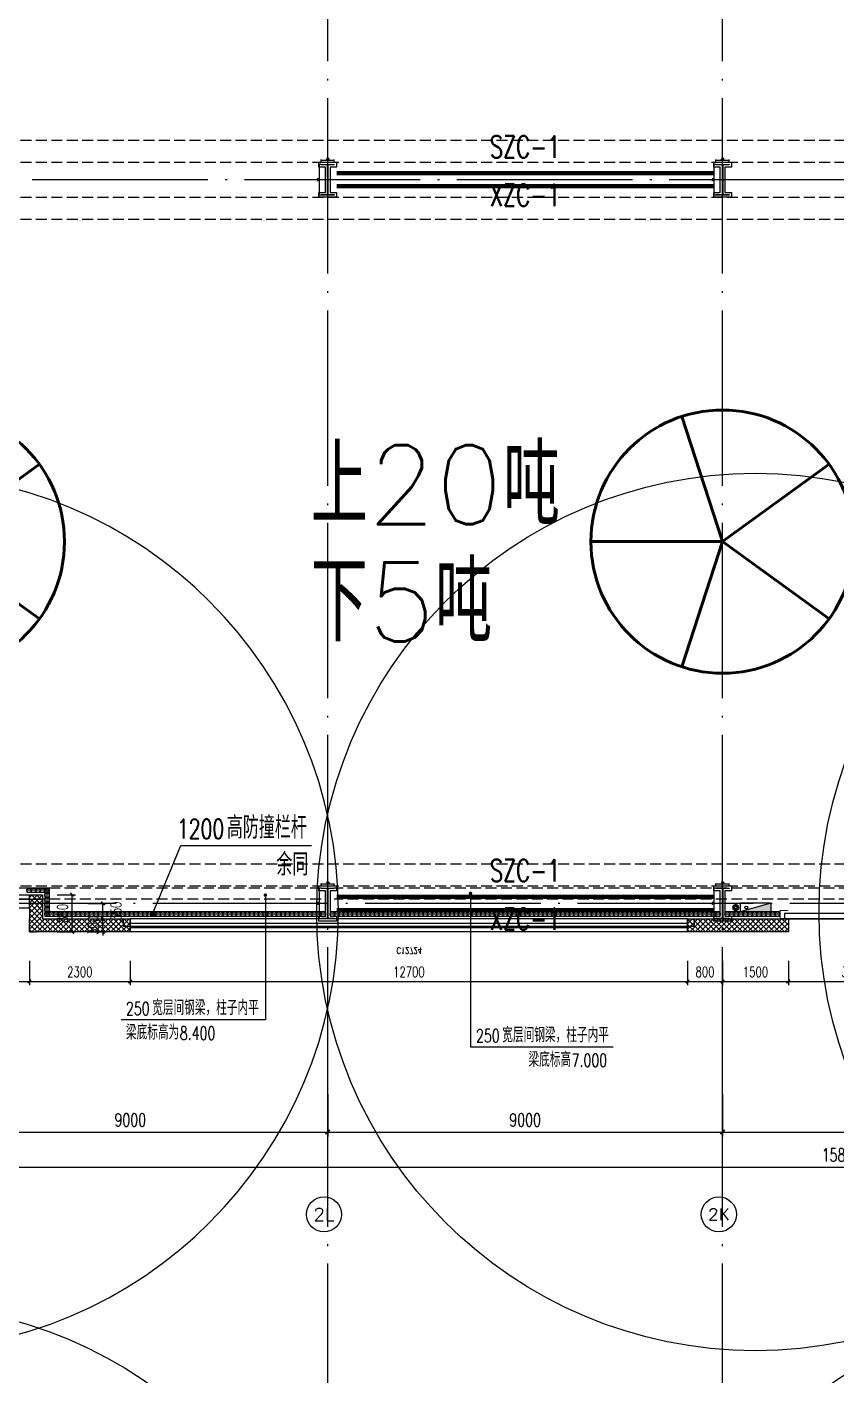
# Model space of a CAD drawing. Extents: x -1313754 to 847533, y 489853 to 941203.
# Drawn here: x -225710 to -207268, y 629320 to 660052 of the extents above; entities that cross this region are included whole.
import ezdxf
from ezdxf.enums import TextEntityAlignment as Align

# ---------------------------------------------------------------- set-up
doc = ezdxf.new("R2010")
doc.units = 0
doc.header["$LTSCALE"] = 1000
doc.header["$MEASUREMENT"] = 0
for name, pattern in [('10平面$0$DASH', [0.35, 0.25, -0.1]), ('CENTER', [2, 1.25, -0.25, 0.25, -0.25]), ('DASH', [0.35, 0.25, -0.1]), ('DOTE', [2.42, 2, -0.2, 0.02, -0.2])]:
    doc.linetypes.add(name, pattern=pattern)
doc.layers.get('Defpoints').update_dxf_attribs({"color": 210})
for name, color, linetype in [('10平面$0$WINDOW', 4, 'Continuous'), ('10平面$0$WINDOW_TEXT', 7, 'Continuous'), ('A-AXIS-D', 1, 'Continuous'), ('A-AXIS-DOTE', 14, 'DOTE'), ('A-AXIS-DP', 126, 'Continuous'), ('A-AXIS-SYMB', 3, 'Continuous'), ('A-HATCH-2', 251, 'Continuous'), ('A-HRAIL', 173, 'Continuous'), ('A-LIN-V', 9, 'Continuous'), ('A-SFCE', 30, 'Continuous'), ('A-WINDOW', 140, 'Continuous'), ('AS-COLN', 6, 'Continuous'), ('AS-WALL', 40, 'Continuous'), ('AS-结构边线层', 200, 'Continuous'), ('DIM_SYMB', 3, 'Continuous'), ('PUB_HATCH', 8, 'Continuous'), ('PUB_TEXT', 7, 'Continuous'), ('SB_ZF消火栓', 10, 'Continuous'), ('SB_ZF消火栓M', 10, 'Continuous'), ('建-窗', 4, 'Continuous'), ('建-门窗编号', 7, 'Continuous')]:
    doc.layers.add(name, color=color, linetype=linetype)
for name, color, linetype, lineweight in [('LG-ZF消防', 1, 'Continuous', 60), ('THIN', 7, 'Continuous', 0), ('柱间支撑', 6, 'CENTER', 0)]:
    doc.layers.add(name, color=color, linetype=linetype, lineweight=lineweight)
doc.styles.add('10平面$0$_TCH_WINDOW', font='SIMPLEX', dxfattribs={"height": 3.5, "bigfont": 'GBCBIG'})
doc.styles.add('_TCH_AXIS', font='COMPLEX', dxfattribs={"bigfont": 'GBCBIG'})
doc.styles.add('_TCH_DIM', font='SIMPLEX', dxfattribs={"bigfont": 'GBCBIG'})
doc.styles.add('_TCH_DIM_T3', font='SIMPLEX', dxfattribs={"width": 0.705882, "bigfont": 'GBCBIG'})
doc.styles.add('A-STANDARD', font='SIMPLEX', dxfattribs={"bigfont": 'GBCBIG'})
doc.styles.add('A-WIN-LABEL', font='SIMPLEX', dxfattribs={"bigfont": 'GBCBIG'})
doc.styles.add('TSSD_Rein', font='tj-romans1.shx', dxfattribs={"width": 0.7, "bigfont": 'tj-hztxt.shx'})
doc.dimstyles.new('_TCH_ARCH&&10', dxfattribs={"dimtxt": 29.75, "dimasz": 10, "dimexe": 10, "dimexo": 10, "dimgap": 12.625, "dimtad": 1, "dimdec": 0, "dimzin": 0, "dimdsep": 46, "dimtxsty": '_TCH_DIM_T3', "dimblk": 'ARCHTICK', "dimcen": 0.09, "dimclrt": 7, "dimazin": 2, "dimtfac": 1, "dimtdec": 0, "dimtix": 1, "dimtmove": 2, "dimatfit": 3, "dimfxl": 0, "dimtolj": 1, "dimtzin": 0, "dimarcsym": 0})
doc.dimstyles.new('_TCH_ARCH&&100', dxfattribs={"dimtxt": 297.5, "dimasz": 100, "dimexe": 100, "dimexo": 100, "dimgap": 126.25, "dimtad": 1, "dimdec": 0, "dimzin": 0, "dimdsep": 46, "dimtxsty": '_TCH_DIM_T3', "dimblk": 'ARCHTICK', "dimcen": 0.09, "dimclrt": 7, "dimazin": 2, "dimtfac": 1, "dimtdec": 0, "dimtix": 1, "dimtmove": 2, "dimatfit": 3, "dimfxl": 0, "dimtolj": 1, "dimtzin": 0, "dimarcsym": 0})
doc.dimstyles.new('_TCH_ARCH&&80', dxfattribs={"dimtxt": 238, "dimasz": 80, "dimexe": 80, "dimexo": 80, "dimgap": 101, "dimtad": 1, "dimdec": 0, "dimzin": 0, "dimdsep": 46, "dimtxsty": '_TCH_DIM_T3', "dimblk": 'ARCHTICK', "dimcen": 0.09, "dimclrt": 7, "dimazin": 2, "dimtfac": 1, "dimtdec": 0, "dimtix": 1, "dimtmove": 2, "dimatfit": 3, "dimfxl": 0, "dimtolj": 1, "dimtzin": 0, "dimarcsym": 0})
pattern_1 = [(45, (60, 0), (-60.000061, 60.000061), []), (135, (60, 0), (-60.000061, -60.000061), [])]

# ---------------------------------------------------------------- blocks, each defined once
blk = doc.blocks.new('_ArchTick')
at = {"color": 0, "linetype": 'ByBlock', "const_width": 0.4}
blk.add_lwpolyline([(-0.5, -0.5), (0.5, 0.5)], dxfattribs=at)
blk = doc.blocks.new('*D1291')
at = {"layer": 'A-AXIS-D', "color": 0, "lineweight": -2}
for p, q in [((-7118, -169100), (-7118, -170060)), ((1882, -169100), (1882, -170060)), ((-7118, -169960), (1882, -169960))]:
    blk.add_line(p, q, dxfattribs=at)
at = {"layer": 'Defpoints', "color": 0}
for p in [(-7118, -169000), (1882, -169000), (1882, -169960)]:
    blk.add_point(p, dxfattribs=at)
at = {"layer": 'A-AXIS-D', "color": 0, "lineweight": -2, "xscale": 100, "yscale": 100, "zscale": 100, "rotation": 180}
blk.add_blockref('_ArchTick', (-7118, -169960), dxfattribs=at)
at = {"layer": 'A-AXIS-D', "color": 0, "lineweight": -2, "xscale": 100, "yscale": 100, "zscale": 100}
blk.add_blockref('_ArchTick', (1882, -169960), dxfattribs=at)
at = {"layer": 'A-AXIS-D', "color": 7, "insert": (-2618, -169685), "char_height": 297.5, "attachment_point": 5, "style": '_TCH_DIM_T3'}
blk.add_mtext('\\A1;9000', dxfattribs=at)
blk = doc.blocks.new('*D1292')
at = {"layer": 'A-AXIS-D', "color": 0, "lineweight": -2}
for p, q in [((1882, -169100), (1882, -170060)), ((10882, -169100), (10882, -170060)), ((1882, -169960), (10882, -169960))]:
    blk.add_line(p, q, dxfattribs=at)
at = {"layer": 'Defpoints', "color": 0}
for p in [(1882, -169000), (10882, -169000), (10882, -169960)]:
    blk.add_point(p, dxfattribs=at)
at = {"layer": 'A-AXIS-D', "color": 0, "lineweight": -2, "xscale": 100, "yscale": 100, "zscale": 100, "rotation": 180}
blk.add_blockref('_ArchTick', (1882, -169960), dxfattribs=at)
at = {"layer": 'A-AXIS-D', "color": 0, "lineweight": -2, "xscale": 100, "yscale": 100, "zscale": 100}
blk.add_blockref('_ArchTick', (10882, -169960), dxfattribs=at)
at = {"layer": 'A-AXIS-D', "color": 7, "insert": (6382, -169685), "char_height": 297.5, "attachment_point": 5, "style": '_TCH_DIM_T3'}
blk.add_mtext('\\A1;9000', dxfattribs=at)
blk = doc.blocks.new('*D1293')
at = {"layer": 'A-AXIS-D', "color": 0, "lineweight": -2}
for p, q in [((10882, -169100), (10882, -170060)), ((19882, -169100), (19882, -170060)), ((10882, -169960), (19882, -169960))]:
    blk.add_line(p, q, dxfattribs=at)
at = {"layer": 'Defpoints', "color": 0}
for p in [(10882, -169000), (19882, -169000), (19882, -169960)]:
    blk.add_point(p, dxfattribs=at)
at = {"layer": 'A-AXIS-D', "color": 0, "lineweight": -2, "xscale": 100, "yscale": 100, "zscale": 100, "rotation": 180}
blk.add_blockref('_ArchTick', (10882, -169960), dxfattribs=at)
at = {"layer": 'A-AXIS-D', "color": 0, "lineweight": -2, "xscale": 100, "yscale": 100, "zscale": 100}
blk.add_blockref('_ArchTick', (19882, -169960), dxfattribs=at)
at = {"layer": 'A-AXIS-D', "color": 7, "insert": (15382, -169685), "char_height": 297.5, "attachment_point": 5, "style": '_TCH_DIM_T3'}
blk.add_mtext('\\A1;9000', dxfattribs=at)
blk = doc.blocks.new('*D1384')
at = {"layer": 'A-AXIS-D', "color": 0, "lineweight": -2}
for p, q in [((-65318, -169200), (-65318, -170860)), ((92682, -169200), (92682, -170860)), ((-65318, -170760), (92682, -170760))]:
    blk.add_line(p, q, dxfattribs=at)
at = {"layer": 'Defpoints', "color": 0}
for p in [(-65318, -169100), (92682, -169100), (92682, -170760)]:
    blk.add_point(p, dxfattribs=at)
at = {"layer": 'A-AXIS-D', "color": 0, "lineweight": -2, "xscale": 100, "yscale": 100, "zscale": 100, "rotation": 180}
blk.add_blockref('_ArchTick', (-65318, -170760), dxfattribs=at)
at = {"layer": 'A-AXIS-D', "color": 0, "lineweight": -2, "xscale": 100, "yscale": 100, "zscale": 100}
blk.add_blockref('_ArchTick', (92682, -170760), dxfattribs=at)
at = {"layer": 'A-AXIS-D', "color": 7, "insert": (13682, -170485), "char_height": 297.5, "attachment_point": 5, "style": '_TCH_DIM_T3'}
blk.add_mtext('\\A1;158000', dxfattribs=at)
blk = doc.blocks.new('G$C2F382D44')
at = {"color": 2, "style": 'A-STANDARD'}
for s, p in [('上20吨', (-2949, 425)), ('下5吨', (-2952, -2245))]:
    blk.add_text(s, height=1800, dxfattribs=at).set_placement(p)
blk = doc.blocks.new('10平面$0$$DorLib2D$00000126')
at = {"color": 0, "linetype": 'Continuous'}
for p, q in [((-0.532, 0.5), (-0.532, 0.9)), ((0.532, 0.9), (0.532, 0.5))]:
    blk.add_line(p, q, dxfattribs=at)
at = {"color": 0, "linetype": '10平面$0$DASH'}
for p, q in [((-0.532, 0.9), (0.532, 0.9)), ((-0.532, 0.5), (0.532, 0.5))]:
    blk.add_line(p, q, dxfattribs=at)
blk = doc.blocks.new('WINDOW2DLIB$DYNSTYLE$00000005')
at = {"color": 0}
for points in [[(-0.5, 0.5), (-0.5, -0.5)], [(-0.5, 0.5), (0.5, 0.5)], [(0.5, -0.5), (0.5, 0.5)], [(0.5, 0.1667), (-0.5, 0.1667)], [(0.5, -0.1667), (-0.5, -0.1667)], [(-0.5, -0.5), (0.5, -0.5)]]:
    blk.add_lwpolyline(points, dxfattribs=at)
blk = doc.blocks.new('42343243')
at = {"layer": 'PUB_HATCH'}
h = blk.add_hatch(dxfattribs=at)
h.set_pattern_fill('多孔材料', color=256, scale=30, style=0)
h.set_pattern_definition(pattern_1)
h.paths.add_polyline_path([(-225654, 1222870), (-225504, 1222970), (-225504, 1223170), (-225654, 1223170)])
h = blk.add_hatch(dxfattribs=at)
h.set_pattern_fill('多孔材料', color=256, scale=30, style=0)
h.set_pattern_definition(pattern_1)
h.paths.add_polyline_path([(-225354, 1222870), (-223354, 1222870), (-223354, 1223170), (-225504, 1223170), (-225504, 1222970)])
h = blk.add_hatch(dxfattribs=at)
h.set_pattern_fill('多孔材料', color=256, scale=30, style=0)
h.set_pattern_definition(pattern_1)
h.paths.add_polyline_path([(-208354, 1223170), (-210654, 1223170), (-210654, 1222870), (-208354, 1222870)])
h = blk.add_hatch(dxfattribs=at)
h.set_pattern_fill('多孔材料', color=256, scale=30, style=0)
h.set_pattern_definition(pattern_1)
h.paths.add_polyline_path([(-225654, 1222620), (-225354, 1222320), (-225354, 1222870), (-225504, 1222970), (-225654, 1222870)])
h = blk.add_hatch(dxfattribs=at)
h.set_pattern_fill('多孔材料', color=256, scale=30, style=0)
h.set_pattern_definition(pattern_1)
h.paths.add_polyline_path([(-225654, 1222620), (-225654, 1222320), (-225354, 1222320)])
at = {"layer": 'AS-WALL'}
for p, q in [((-225654, 1223170), (-225504, 1223170)), ((-225654, 1223170), (-225654, 1222870)), ((-223354, 1223170), (-225504, 1223170)), ((-223354, 1222870), (-223354, 1223170)), ((-208354, 1223170), (-210654, 1223170)), ((-210654, 1223170), (-210654, 1222870)), ((-208354, 1222870), (-208354, 1223170)), ((-225654, 1222870), (-225654, 1222870)), ((-225654, 1222620), (-225654, 1222870)), ((-225354, 1222320), (-225354, 1222870)), ((-225354, 1222870), (-223354, 1222870)), ((-210654, 1222870), (-208354, 1222870)), ((-225654, 1222620), (-225654, 1222320)), ((-225654, 1222320), (-225354, 1222320))]:
    blk.add_line(p, q, dxfattribs=at)
at = {"layer": '10平面$0$WINDOW'}
ref = blk.add_blockref('10平面$0$$DorLib2D$00000126', (-205254, 1223020), dxfattribs=dict(at, xscale=6000, yscale=300, zscale=300, rotation=180))
ref.add_attrib('A', 'JLM6050', (-205555, 1223016), dxfattribs={"layer": '10平面$0$WINDOW_TEXT', "ltscale": 500, "height": 148.8, "style": '10平面$0$_TCH_WINDOW', "width": 0.705882})
at = {"layer": '建-窗'}
ref = blk.add_blockref('WINDOW2DLIB$DYNSTYLE$00000005', (-217004, 1223020), dxfattribs=dict(at, xscale=-12700, yscale=-300, zscale=300, rotation=359.999999999664))
ref.add_attrib('A', 'C12724', (-217284, 1223521), dxfattribs={"layer": '建-门窗编号', "ltscale": 500, "height": 148.8, "style": 'A-WIN-LABEL', "width": 0.705882})
ref = blk.add_blockref('WINDOW2DLIB$DYNSTYLE$00000005', (-226404, 1222470), dxfattribs=dict(at, xscale=-1500, yscale=300, zscale=300, rotation=179.9999999999555))
ref.add_attrib('A', 'C1584', (-226634, 1222733), dxfattribs={"layer": '建-门窗编号', "ltscale": 500, "height": 148.8, "rotation": 360, "style": 'A-WIN-LABEL', "width": 0.705882})
blk = doc.blocks.new('43243')
at = {"layer": 'AS-结构边线层'}
blk.add_lwpolyline([(-264361, 722920), (-285754, 656986), (-285754, 639720), (-254454, 639720), (-254454, 640170), (-252354, 640170), (-252354, 639720), (-250514, 639720), (-250514, 639550), (-229294, 639550), (-229294, 639720), (-227454, 639720), (-227454, 640170), (-225354, 640170), (-225354, 639720), (-223514, 639720), (-223514, 639550), (-210494, 639550), (-210494, 639720), (-200454, 639720)], dxfattribs=at)
blk = doc.blocks.new('3243243')
at = {"layer": 'A-AXIS-SYMB'}
for p, q in [((-220275.8, 640260), (-220275.8, 637420)), ((-215600, 640300), (-215600, 636800)), ((-220275.8, 637420), (-223560, 637420)), ((-215600, 636800), (-212350, 636800))]:
    blk.add_line(p, q, dxfattribs=at)
at = {"layer": 'A-AXIS-SYMB', "const_width": 40}
for points in [[(-220275.8, 640280, 1), (-220275.8, 640240, 1)], [(-215600, 640320, 1), (-215600, 640280, 1)]]:
    blk.add_lwpolyline(points, format="xyb", close=True, dxfattribs=at)
at = {"layer": 'A-SFCE', "color": 2, "linetype": 'DASH'}
for p, q in [((-219004.2, 640420), (-227704.2, 640420)), ((-219004.2, 640170), (-227704.2, 640170))]:
    blk.add_line(p, q, dxfattribs=at)
at = {"layer": 'A-SFCE', "linetype": 'DASH'}
for p, q in [((-201004.2, 640420), (-218704.2, 640420)), ((-201004.2, 640170), (-218704.2, 640170))]:
    blk.add_line(p, q, dxfattribs=at)
at = {"layer": 'PUB_TEXT', "style": '_TCH_DIM', "width": 0.705882}
for s, p in [('250', (-223455, 637525)), ('8.400', (-222226.3, 636965)), ('250', (-215475.2, 636905)), ('7.000', (-213295, 636345))]:
    blk.add_text(s, height=297.5, dxfattribs=at).set_placement(p)
at = {"layer": 'PUB_TEXT', "style": '_TCH_DIM'}
for s, p in [('宽层间钢梁，柱子内平', (-222855, 637525)), ('梁底标高为', (-223455, 636965)), ('宽层间钢梁，柱子内平', (-214875.2, 636905)), ('梁底标高', (-214278, 636345))]:
    blk.add_text(s, height=337.59, dxfattribs=at).set_placement(p)
blk = doc.blocks.new('*D1765')
at = {"layer": 'A-AXIS-DP', "color": 0, "lineweight": -2}
for p, q in [((-195790, 766880), (-195790, 766929)), ((-195790, 766919), (-195490, 766919)), ((-195490, 766880), (-195490, 766929))]:
    blk.add_line(p, q, dxfattribs=at)
at = {"layer": 'Defpoints', "color": 0}
for p in [(-195790, 766870), (-195490, 766919), (-195490, 766870)]:
    blk.add_point(p, dxfattribs=at)
at = {"layer": 'A-AXIS-DP', "color": 0, "lineweight": -2, "xscale": 10, "yscale": 10, "zscale": 10, "rotation": 180}
blk.add_blockref('_ArchTick', (-195790, 766919), dxfattribs=at)
at = {"layer": 'A-AXIS-DP', "color": 0, "lineweight": -2, "xscale": 10, "yscale": 10, "zscale": 10}
blk.add_blockref('_ArchTick', (-195490, 766919), dxfattribs=at)
at = {"layer": 'A-AXIS-DP', "color": 7, "insert": (-195640, 766946), "char_height": 29.8, "attachment_point": 5, "style": '_TCH_DIM_T3'}
blk.add_mtext('\\A1;300', dxfattribs=at)
blk = doc.blocks.new('*D1766')
at = {"layer": 'A-AXIS-DP', "color": 0, "lineweight": -2}
for p, q in [((-195800, 766820), (-195841, 766820)), ((-195831, 766120), (-195831, 766820)), ((-195800, 766120), (-195841, 766120))]:
    blk.add_line(p, q, dxfattribs=at)
at = {"layer": 'Defpoints', "color": 0}
for p in [(-195831, 766820), (-195790, 766820), (-195790, 766120)]:
    blk.add_point(p, dxfattribs=at)
at = {"layer": 'A-AXIS-DP', "color": 0, "lineweight": -2, "xscale": 10, "yscale": 10, "zscale": 10}
for p, rotation in [((-195831, 766820), 90), ((-195831, 766120), 270)]:
    blk.add_blockref('_ArchTick', p, dxfattribs=dict(at, rotation=rotation))
at = {"layer": 'A-AXIS-DP', "color": 7, "insert": (-195859, 766470), "char_height": 29.8, "attachment_point": 5, "rotation": 90, "style": '_TCH_DIM_T3'}
blk.add_mtext('\\A1;700', dxfattribs=at)
blk = doc.blocks.new('w42343')
at = {"layer": 'A-HATCH-2', "linetype": 'DASH'}
for p, q in [((-263654.2, 657470), (-128354.2, 657470)), ((-263654.2, 656970), (-128354.2, 656970)), ((-263654.2, 656170), (-128354.2, 656170)), ((-263654.2, 655670), (-128354.2, 655670)), ((-263654.2, 640970), (-128354.2, 640970)), ((-263654.2, 640470), (-128354.2, 640470))]:
    blk.add_line(p, q, dxfattribs=at)
blk = doc.blocks.new('w4324324')
at = {"layer": 'A-HATCH-2', "lineweight": 60}
for q in [(-1694760, 686605), (-1697614, 684532), (-1691907, 684532), (-1696524, 681178), (-1692997, 681178)]:
    blk.add_line((-1694760, 683605), q, dxfattribs=at)
blk.add_circle((-1694760, 683605), 3000, dxfattribs=at)
blk = doc.blocks.new('ner546')
at = {"layer": 'A-LIN-V'}
for p in [(565280, 25256), (565280, 7256)]:
    blk.add_blockref('w4324324', p, dxfattribs=at)
blk = doc.blocks.new('23124232432')
at = {"layer": '柱间支撑', "const_width": 100}
for points in [[(-210054, 656720), (-218654, 656720)], [(-210054, 656420), (-218654, 656420)], [(-210054, 640220), (-218654, 640220)], [(-210054, 639920), (-218654, 639920)]]:
    blk.add_lwpolyline(points, dxfattribs=at)
at = {"layer": 'THIN', "style": 'TSSD_Rein', "width": 0.7}
for s, p in [('SZC-1', (-214354, 656920)), ('XZC-1', (-214354, 655816)), ('SZC-1', (-214354, 640420)), ('XZC-1', (-214354, 639316))]:
    blk.add_text(s, height=500, dxfattribs=at).set_placement(p, align=Align.BOTTOM_CENTER)
blk = doc.blocks.new('3333')
at = {"layer": 'A-SFCE', "const_width": 20}
blk.add_lwpolyline([(-227064, 766320), (-227064, 766510), (-227244, 766510), (-227244, 766320)], dxfattribs=at)
blk = doc.blocks.new('99平面图例外参$0$$LinePat$圆环')
for points in [[(0, 150), (300, 150)], [(0, 0), (300, 0)], [(0, -150), (300, -150)]]:
    blk.add_lwpolyline(points)
at = {"color": 0}
blk.add_circle((150, 0), 150, dxfattribs=at)
blk = doc.blocks.new('34242343243')
at = {"layer": 'A-HRAIL', "yscale": 0.3333333333333333, "zscale": 0.3333333333333333}
for p, xscale, rotation in [((-225613, 640370), 0.3402776645623614, 180), ((-225510, 640370), 0.3402776645623614, 180), ((-225408, 640370), 0.3402776645623614, 180), ((-225306, 640370), 0.3402776645623614, 180), ((-225204, 640370), 0.3402776645623614, 180), ((-225254, 640420), 0.3611111227129974, 270), ((-225254, 640312), 0.3611111227129974, 270), ((-225254, 640203), 0.3611111227129974, 270), ((-225254, 640095), 0.3611111227129974, 270), ((-225254, 639987), 0.3611111227129974, 270), ((-225254, 639878), 0.3611111227129974, 270), ((-225203, 639826), 0.3384127415468572, 180.0000000002033), ((-225101, 639826), 0.3384127415468572, 180.0000000002033), ((-225000, 639826), 0.3384127415468572, 180.0000000002033), ((-224898, 639826), 0.3384127415468572, 180.0000000002033), ((-224797, 639826), 0.3384127415468572, 180.0000000002033), ((-224695, 639826), 0.3384127415468572, 180.0000000002033), ((-224594, 639826), 0.3384127415468572, 180.0000000002033), ((-224492, 639826), 0.3384127415468572, 180.0000000002033), ((-224390, 639826), 0.3384127415468572, 180.0000000002033), ((-224289, 639826), 0.3384127415468572, 180.0000000002033), ((-224187, 639826), 0.3384127415468572, 180.0000000002033), ((-224086, 639826), 0.3384127415468572, 180.0000000002033), ((-223984, 639826), 0.3384127415468572, 180.0000000002033), ((-223883, 639826), 0.3384127415468572, 180.0000000002033), ((-223781, 639826), 0.3384127415468572, 180.0000000002033), ((-223680, 639826), 0.3384127415468572, 180.0000000002033), ((-223578, 639826), 0.3384127415468572, 180.0000000002033), ((-223477, 639826), 0.3384127415468572, 180.0000000002033), ((-223375, 639826), 0.3384127415468572, 180.0000000002033), ((-223274, 639826), 0.3384127415468572, 180.0000000002033), ((-223172, 639826), 0.3384127415468572, 180.0000000002033), ((-223071, 639826), 0.3384127415468572, 180.0000000002033), ((-222969, 639826), 0.3384127415468572, 180.0000000002033), ((-222868, 639826), 0.3384127415468572, 180.0000000002033), ((-222766, 639826), 0.3384127415468572, 180.0000000002033), ((-222665, 639826), 0.3384127415468572, 180.0000000002033), ((-222563, 639826), 0.3384127415468572, 180.0000000002033), ((-222462, 639826), 0.3384127415468572, 180.0000000002033), ((-222360, 639826), 0.3384127415468572, 180.0000000002033), ((-222258, 639826), 0.3384127415468572, 180.0000000002033), ((-222157, 639826), 0.3384127415468572, 180.0000000002033), ((-222055, 639826), 0.3384127415468572, 180.0000000002033), ((-221954, 639826), 0.3384127415468572, 180.0000000002033), ((-221852, 639826), 0.3384127415468572, 180.0000000002033), ((-221751, 639826), 0.3384127415468572, 180.0000000002033), ((-221649, 639826), 0.3384127415468572, 180.0000000002033), ((-221548, 639826), 0.3384127415468572, 180.0000000002033), ((-221446, 639826), 0.3384127415468572, 180.0000000002033), ((-221345, 639826), 0.3384127415468572, 180.0000000002033), ((-221243, 639826), 0.3384127415468572, 180.0000000002033), ((-221142, 639826), 0.3384127415468572, 180.0000000002033), ((-221040, 639826), 0.3384127415468572, 180.0000000002033), ((-220939, 639826), 0.3384127415468572, 180.0000000002033), ((-220837, 639826), 0.3384127415468572, 180.0000000002033), ((-220736, 639826), 0.3384127415468572, 180.0000000002033), ((-220634, 639826), 0.3384127415468572, 180.0000000002033), ((-220533, 639826), 0.3384127415468572, 180.0000000002033), ((-220431, 639826), 0.3384127415468572, 180.0000000002033), ((-220330, 639826), 0.3384127415468572, 180.0000000002033), ((-220228, 639826), 0.3384127415468572, 180.0000000002033), ((-220126, 639826), 0.3384127415468572, 180.0000000002033), ((-220025, 639826), 0.3384127415468572, 180.0000000002033), ((-219923, 639826), 0.3384127415468572, 180.0000000002033), ((-219822, 639826), 0.3384127415468572, 180.0000000002033), ((-219720, 639826), 0.3384127415468572, 180.0000000002033), ((-219619, 639826), 0.3384127415468572, 180.0000000002033), ((-219517, 639826), 0.3384127415468572, 180.0000000002033), ((-219416, 639826), 0.3384127415468572, 180.0000000002033), ((-219314, 639826), 0.3384127415468572, 180.0000000002033), ((-219213, 639826), 0.3384127415468572, 180.0000000002033), ((-219111, 639826), 0.3384127415468572, 180.0000000002033), ((-219010, 639826), 0.3384127415468572, 180.0000000002033), ((-218908, 639826), 0.3384127415468572, 180.0000000002033), ((-218699, 639826), 0.3368181818181818, 180.0000000002033), ((-218598, 639826), 0.3368181818181818, 180.0000000002033), ((-218497, 639826), 0.3368181818181818, 180.0000000002033), ((-218396, 639826), 0.3368181818181818, 180.0000000002033), ((-218295, 639826), 0.3368181818181818, 180.0000000002033), ((-218194, 639826), 0.3368181818181818, 180.0000000002033), ((-218093, 639826), 0.3368181818181818, 180.0000000002033), ((-217992, 639826), 0.3368181818181818, 180.0000000002033), ((-217891, 639826), 0.3368181818181818, 180.0000000002033), ((-217790, 639826), 0.3368181818181818, 180.0000000002033), ((-217689, 639826), 0.3368181818181818, 180.0000000002033), ((-217588, 639826), 0.3368181818181818, 180.0000000002033), ((-217487, 639826), 0.3368181818181818, 180.0000000002033), ((-217386, 639826), 0.3368181818181818, 180.0000000002033), ((-217285, 639826), 0.3368181818181818, 180.0000000002033), ((-217183, 639826), 0.3368181818181818, 180.0000000002033), ((-217082, 639826), 0.3368181818181818, 180.0000000002033), ((-216981, 639826), 0.3368181818181818, 180.0000000002033), ((-216880, 639826), 0.3368181818181818, 180.0000000002033), ((-216779, 639826), 0.3368181818181818, 180.0000000002033), ((-216678, 639826), 0.3368181818181818, 180.0000000002033), ((-216577, 639826), 0.3368181818181818, 180.0000000002033), ((-216476, 639826), 0.3368181818181818, 180.0000000002033), ((-216375, 639826), 0.3368181818181818, 180.0000000002033), ((-216274, 639826), 0.3368181818181818, 180.0000000002033), ((-216173, 639826), 0.3368181818181818, 180.0000000002033), ((-216072, 639826), 0.3368181818181818, 180.0000000002033), ((-215971, 639826), 0.3368181818181818, 180.0000000002033), ((-215870, 639826), 0.3368181818181818, 180.0000000002033), ((-215769, 639826), 0.3368181818181818, 180.0000000002033), ((-215668, 639826), 0.3368181818181818, 180.0000000002033), ((-215567, 639826), 0.3368181818181818, 180.0000000002033), ((-215466, 639826), 0.3368181818181818, 180.0000000002033), ((-215365, 639826), 0.3368181818181818, 180.0000000002033), ((-215264, 639826), 0.3368181818181818, 180.0000000002033), ((-215163, 639826), 0.3368181818181818, 180.0000000002033), ((-215062, 639826), 0.3368181818181818, 180.0000000002033), ((-214960, 639826), 0.3368181818181818, 180.0000000002033), ((-214859, 639826), 0.3368181818181818, 180.0000000002033), ((-214758, 639826), 0.3368181818181818, 180.0000000002033), ((-214657, 639826), 0.3368181818181818, 180.0000000002033), ((-214556, 639826), 0.3368181818181818, 180.0000000002033), ((-214455, 639826), 0.3368181818181818, 180.0000000002033), ((-214354, 639826), 0.3368181818181818, 180.0000000002033), ((-214253, 639826), 0.3368181818181818, 180.0000000002033), ((-214152, 639826), 0.3368181818181818, 180.0000000002033), ((-214051, 639826), 0.3368181818181818, 180.0000000002033), ((-213950, 639826), 0.3368181818181818, 180.0000000002033), ((-213849, 639826), 0.3368181818181818, 180.0000000002033), ((-213748, 639826), 0.3368181818181818, 180.0000000002033), ((-213647, 639826), 0.3368181818181818, 180.0000000002033), ((-213546, 639826), 0.3368181818181818, 180.0000000002033), ((-213445, 639826), 0.3368181818181818, 180.0000000002033), ((-213344, 639826), 0.3368181818181818, 180.0000000002033), ((-213243, 639826), 0.3368181818181818, 180.0000000002033), ((-213142, 639826), 0.3368181818181818, 180.0000000002033), ((-213041, 639826), 0.3368181818181818, 180.0000000002033), ((-212940, 639826), 0.3368181818181818, 180.0000000002033), ((-212839, 639826), 0.3368181818181818, 180.0000000002033), ((-212737, 639826), 0.3368181818181818, 180.0000000002033), ((-212636, 639826), 0.3368181818181818, 180.0000000002033), ((-212535, 639826), 0.3368181818181818, 180.0000000002033), ((-212434, 639826), 0.3368181818181818, 180.0000000002033), ((-212333, 639826), 0.3368181818181818, 180.0000000002033), ((-212232, 639826), 0.3368181818181818, 180.0000000002033), ((-212131, 639826), 0.3368181818181818, 180.0000000002033), ((-212030, 639826), 0.3368181818181818, 180.0000000002033), ((-211929, 639826), 0.3368181818181818, 180.0000000002033), ((-211828, 639826), 0.3368181818181818, 180.0000000002033), ((-211727, 639826), 0.3368181818181818, 180.0000000002033), ((-211626, 639826), 0.3368181818181818, 180.0000000002033), ((-211525, 639826), 0.3368181818181818, 180.0000000002033), ((-211424, 639826), 0.3368181818181818, 180.0000000002033), ((-211323, 639826), 0.3368181818181818, 180.0000000002033), ((-211222, 639826), 0.3368181818181818, 180.0000000002033), ((-211121, 639826), 0.3368181818181818, 180.0000000002033), ((-211020, 639826), 0.3368181818181818, 180.0000000002033), ((-210919, 639826), 0.3368181818181818, 180.0000000002033), ((-210818, 639826), 0.3368181818181818, 180.0000000002033), ((-210717, 639826), 0.3368181818181818, 180.0000000002033), ((-210616, 639826), 0.3368181818181818, 180.0000000002033), ((-210514, 639826), 0.3368181818181818, 180.0000000002033), ((-210413, 639826), 0.3368181818181818, 180.0000000002033), ((-210312, 639826), 0.3368181818181818, 180.0000000002033), ((-210211, 639826), 0.3368181818181818, 180.0000000002033), ((-210110, 639826), 0.3368181818181818, 180.0000000002033), ((-210009, 639826), 0.3368181818181818, 180.0000000002033), ((-209908, 639826), 0.3368181818181818, 180.0000000002033), ((-209696, 639826), 0.3461108940497231, 180.0000000002034), ((-209593, 639826), 0.3461108940497231, 180.0000000002034), ((-209489, 639826), 0.3461108940497231, 180.0000000002034), ((-209385, 639826), 0.3461108940497231, 180.0000000002034), ((-209281, 639826), 0.3461108940497231, 180.0000000002034), ((-209177, 639826), 0.3461108940497231, 180.0000000002034), ((-209073, 639826), 0.3461108940497231, 180.0000000002034), ((-208970, 639826), 0.3461108940497231, 180.0000000002034), ((-208866, 639826), 0.3461108940497231, 180.0000000002034), ((-208762, 639826), 0.3461108940497231, 180.0000000002034), ((-208658, 639826), 0.3461108940497231, 180.0000000002034), ((-208554, 639826), 0.3461108940497231, 180.0000000002034)]:
    blk.add_blockref('99平面图例外参$0$$LinePat$圆环', p, dxfattribs=dict(at, xscale=xscale, rotation=rotation))
at = {"layer": 'A-SFCE', "xscale": -1.00000000000002, "rotation": 90}
blk.add_blockref('3333', (557967, 412666), dxfattribs=at)
blk = doc.blocks.new('A$C5D961328')
at = {"layer": 'SB_ZF消火栓'}
blk.add_hatch(color=256, dxfattribs=at).paths.add_polyline_path([(0, 40), (700, 40), (700, 240)])
at = {"layer": 'A-LIN-V', "ltscale": 500}
blk.add_circle((350, 40), 10001, dxfattribs=at)
at = {"layer": 'SB_ZF消火栓'}
for p, q in [((700, 240), (0, 240)), ((0, 240), (0, 40)), ((700, 240), (0, 40)), ((0, 40), (700, 40)), ((700, 240), (700, 40))]:
    blk.add_line(p, q, dxfattribs=at)
at = {"layer": 'SB_ZF消火栓', "color": 1}
blk.add_circle((140, 140), 32.5, dxfattribs=at)
blk = doc.blocks.new('we42342343234')
at = {"layer": 'SB_ZF消火栓M', "rotation": 180}
for p in [(-228304, 620960), (-201304, 620960)]:
    blk.add_blockref('A$C5D961328', p, dxfattribs=at)
blk = doc.blocks.new('43242343')
at = {"layer": 'LG-ZF消防', "linetype": 'Continuous'}
blk.add_circle((-209554, 639976), 50, dxfattribs=at)
blk = doc.blocks.new('234243242332')
at = {"layer": 'LG-ZF消防', "linetype": 'Continuous'}
blk.add_blockref('43242343', (0, 0), dxfattribs=at)
at = {"layer": 'SB_ZF消火栓', "xscale": -1}
blk.add_blockref('A$C5D961328', (-228261, 639836), dxfattribs=at)
at = {"layer": 'SB_ZF消火栓'}
for name, p in [('A$C5D961328', (-209454, 639836)), ('A$C5D961328', (-198004, 639836)), ('we42342343234', (0, 0))]:
    blk.add_blockref(name, p, dxfattribs=at)
blk = doc.blocks.new('*D681')
at = {"layer": 'A-AXIS-DP', "color": 0, "lineweight": -2}
for p, q in [((-224320, 639720), (-223901, 639720)), ((-223981, 639720), (-223981, 639800)), ((-223981, 639420), (-223981, 639720)), ((-224320, 639420), (-223901, 639420)), ((-223981, 639420), (-223981, 639340))]:
    blk.add_line(p, q, dxfattribs=at)
at = {"layer": 'Defpoints', "color": 0}
for p in [(-224400, 639720), (-223981, 639720), (-224400, 639420)]:
    blk.add_point(p, dxfattribs=at)
at = {"layer": 'A-AXIS-DP', "color": 0, "lineweight": -2, "xscale": 80, "yscale": 80, "zscale": 80}
for p, rotation in [((-223981, 639720), 270), ((-223981, 639420), 90)]:
    blk.add_blockref('_ArchTick', p, dxfattribs=dict(at, rotation=rotation))
at = {"layer": 'A-AXIS-DP', "color": 7, "insert": (-224201, 639570), "char_height": 238, "attachment_point": 5, "rotation": 90, "style": '_TCH_DIM_T3'}
blk.add_mtext('\\A1;300', dxfattribs=at)
blk = doc.blocks.new('*D682')
at = {"layer": 'A-AXIS-DP', "color": 0, "lineweight": -2}
for p, q in [((-224320, 640070), (-223901, 640070)), ((-223981, 639720), (-223981, 640070)), ((-224320, 639720), (-223901, 639720))]:
    blk.add_line(p, q, dxfattribs=at)
at = {"layer": 'Defpoints', "color": 0}
for p in [(-224400, 640070), (-223981, 640070), (-224400, 639720)]:
    blk.add_point(p, dxfattribs=at)
at = {"layer": 'A-AXIS-DP', "color": 0, "lineweight": -2, "xscale": 80, "yscale": 80, "zscale": 80}
for p, rotation in [((-223981, 640070), 90), ((-223981, 639720), 270)]:
    blk.add_blockref('_ArchTick', p, dxfattribs=dict(at, rotation=rotation))
at = {"layer": 'A-AXIS-DP', "color": 7, "insert": (-223680, 639895), "char_height": 238, "attachment_point": 5, "rotation": 90, "style": '_TCH_DIM_T3'}
blk.add_mtext('\\A1;350', dxfattribs=at)
blk = doc.blocks.new('*D706')
at = {"layer": 'A-AXIS-DP', "color": 0, "lineweight": -2}
for p, q in [((-225020, 640270), (-224601, 640270)), ((-224681, 639420), (-224681, 640270)), ((-225020, 639420), (-224601, 639420))]:
    blk.add_line(p, q, dxfattribs=at)
at = {"layer": 'Defpoints', "color": 0}
for p in [(-225100, 640270), (-224681, 640270), (-225100, 639420)]:
    blk.add_point(p, dxfattribs=at)
at = {"layer": 'A-AXIS-DP', "color": 0, "lineweight": -2, "xscale": 80, "yscale": 80, "zscale": 80}
for p, rotation in [((-224681, 640270), 90), ((-224681, 639420), 270)]:
    blk.add_blockref('_ArchTick', p, dxfattribs=dict(at, rotation=rotation))
at = {"layer": 'A-AXIS-DP', "color": 7, "insert": (-224901, 639845), "char_height": 238, "attachment_point": 5, "rotation": 90, "style": '_TCH_DIM_T3'}
blk.add_mtext('\\A1;850', dxfattribs=at)
blk = doc.blocks.new('*D1001')
at = {"layer": 'A-AXIS-DP', "color": 0, "lineweight": -2}
for p, q in [((-227154, 638760), (-227154, 638210)), ((-225654, 638760), (-225654, 638210)), ((-227154, 638290), (-225654, 638290))]:
    blk.add_line(p, q, dxfattribs=at)
at = {"layer": 'Defpoints', "color": 0}
for p in [(-227154, 638840), (-225654, 638840), (-225654, 638290)]:
    blk.add_point(p, dxfattribs=at)
at = {"layer": 'A-AXIS-DP', "color": 0, "lineweight": -2, "xscale": 80, "yscale": 80, "zscale": 80, "rotation": 180}
blk.add_blockref('_ArchTick', (-227154, 638290), dxfattribs=at)
at = {"layer": 'A-AXIS-DP', "color": 0, "lineweight": -2, "xscale": 80, "yscale": 80, "zscale": 80}
blk.add_blockref('_ArchTick', (-225654, 638290), dxfattribs=at)
at = {"layer": 'A-AXIS-DP', "color": 7, "insert": (-226404, 638510), "char_height": 238, "attachment_point": 5, "style": '_TCH_DIM_T3'}
blk.add_mtext('\\A1;1500', dxfattribs=at)
blk = doc.blocks.new('*D1002')
at = {"layer": 'A-AXIS-DP', "color": 0, "lineweight": -2}
for p, q in [((-225654, 638760), (-225654, 638210)), ((-223354, 638760), (-223354, 638210)), ((-225654, 638290), (-223354, 638290))]:
    blk.add_line(p, q, dxfattribs=at)
at = {"layer": 'Defpoints', "color": 0}
for p in [(-225654, 638840), (-223354, 638840), (-223354, 638290)]:
    blk.add_point(p, dxfattribs=at)
at = {"layer": 'A-AXIS-DP', "color": 0, "lineweight": -2, "xscale": 80, "yscale": 80, "zscale": 80, "rotation": 180}
blk.add_blockref('_ArchTick', (-225654, 638290), dxfattribs=at)
at = {"layer": 'A-AXIS-DP', "color": 0, "lineweight": -2, "xscale": 80, "yscale": 80, "zscale": 80}
blk.add_blockref('_ArchTick', (-223354, 638290), dxfattribs=at)
at = {"layer": 'A-AXIS-DP', "color": 7, "insert": (-224504, 638510), "char_height": 238, "attachment_point": 5, "style": '_TCH_DIM_T3'}
blk.add_mtext('\\A1;2300', dxfattribs=at)
blk = doc.blocks.new('*D1003')
at = {"layer": 'A-AXIS-DP', "color": 0, "lineweight": -2}
for p, q in [((-223354, 638760), (-223354, 638210)), ((-210654, 638760), (-210654, 638210)), ((-223354, 638290), (-210654, 638290))]:
    blk.add_line(p, q, dxfattribs=at)
at = {"layer": 'Defpoints', "color": 0}
for p in [(-223354, 638840), (-210654, 638840), (-210654, 638290)]:
    blk.add_point(p, dxfattribs=at)
at = {"layer": 'A-AXIS-DP', "color": 0, "lineweight": -2, "xscale": 80, "yscale": 80, "zscale": 80, "rotation": 180}
blk.add_blockref('_ArchTick', (-223354, 638290), dxfattribs=at)
at = {"layer": 'A-AXIS-DP', "color": 0, "lineweight": -2, "xscale": 80, "yscale": 80, "zscale": 80}
blk.add_blockref('_ArchTick', (-210654, 638290), dxfattribs=at)
at = {"layer": 'A-AXIS-DP', "color": 7, "insert": (-217004, 638510), "char_height": 238, "attachment_point": 5, "style": '_TCH_DIM_T3'}
blk.add_mtext('\\A1;12700', dxfattribs=at)
blk = doc.blocks.new('*D1004')
at = {"layer": 'A-AXIS-DP', "color": 0, "lineweight": -2}
for p, q in [((-210654, 638760), (-210654, 638210)), ((-209854, 638760), (-209854, 638210)), ((-210654, 638290), (-209854, 638290))]:
    blk.add_line(p, q, dxfattribs=at)
at = {"layer": 'Defpoints', "color": 0}
for p in [(-210654, 638840), (-209854, 638840), (-209854, 638290)]:
    blk.add_point(p, dxfattribs=at)
at = {"layer": 'A-AXIS-DP', "color": 0, "lineweight": -2, "xscale": 80, "yscale": 80, "zscale": 80, "rotation": 180}
blk.add_blockref('_ArchTick', (-210654, 638290), dxfattribs=at)
at = {"layer": 'A-AXIS-DP', "color": 0, "lineweight": -2, "xscale": 80, "yscale": 80, "zscale": 80}
blk.add_blockref('_ArchTick', (-209854, 638290), dxfattribs=at)
at = {"layer": 'A-AXIS-DP', "color": 7, "insert": (-210254, 638510), "char_height": 238, "attachment_point": 5, "style": '_TCH_DIM_T3'}
blk.add_mtext('\\A1;800', dxfattribs=at)
blk = doc.blocks.new('*D1005')
at = {"layer": 'A-AXIS-DP', "color": 0, "lineweight": -2}
for p, q in [((-209854, 638760), (-209854, 638210)), ((-208354, 638760), (-208354, 638210)), ((-209854, 638290), (-208354, 638290))]:
    blk.add_line(p, q, dxfattribs=at)
at = {"layer": 'Defpoints', "color": 0}
for p in [(-209854, 638840), (-208354, 638840), (-208354, 638290)]:
    blk.add_point(p, dxfattribs=at)
at = {"layer": 'A-AXIS-DP', "color": 0, "lineweight": -2, "xscale": 80, "yscale": 80, "zscale": 80, "rotation": 180}
blk.add_blockref('_ArchTick', (-209854, 638290), dxfattribs=at)
at = {"layer": 'A-AXIS-DP', "color": 0, "lineweight": -2, "xscale": 80, "yscale": 80, "zscale": 80}
blk.add_blockref('_ArchTick', (-208354, 638290), dxfattribs=at)
at = {"layer": 'A-AXIS-DP', "color": 7, "insert": (-209104, 638510), "char_height": 238, "attachment_point": 5, "style": '_TCH_DIM_T3'}
blk.add_mtext('\\A1;1500', dxfattribs=at)
blk = doc.blocks.new('*D1006')
at = {"layer": 'A-AXIS-DP', "color": 0, "lineweight": -2}
for p, q in [((-208354, 638760), (-208354, 638210)), ((-205354, 638760), (-205354, 638210)), ((-208354, 638290), (-205354, 638290))]:
    blk.add_line(p, q, dxfattribs=at)
at = {"layer": 'Defpoints', "color": 0}
for p in [(-208354, 638840), (-205354, 638840), (-205354, 638290)]:
    blk.add_point(p, dxfattribs=at)
at = {"layer": 'A-AXIS-DP', "color": 0, "lineweight": -2, "xscale": 80, "yscale": 80, "zscale": 80, "rotation": 180}
blk.add_blockref('_ArchTick', (-208354, 638290), dxfattribs=at)
at = {"layer": 'A-AXIS-DP', "color": 0, "lineweight": -2, "xscale": 80, "yscale": 80, "zscale": 80}
blk.add_blockref('_ArchTick', (-205354, 638290), dxfattribs=at)
at = {"layer": 'A-AXIS-DP', "color": 7, "insert": (-206854, 638510), "char_height": 238, "attachment_point": 5, "style": '_TCH_DIM_T3'}
blk.add_mtext('\\A1;3000', dxfattribs=at)
blk = doc.blocks.new('dote')
at = {"layer": 'A-AXIS-D'}
for centre in [(1797.3, -171838.9), (10797.3, -171838.9)]:
    blk.add_circle(centre, 400, dxfattribs=at)
at = {"layer": 'A-AXIS-DOTE', "ltscale": 2}
for p, q in [((1882.2, -169748.9), (1882.2, -75950)), ((10882.2, -169748.9), (10882.2, -75950)), ((100786.4, -148250), (-75513.6, -148250)), ((98696.4, -164750), (-75513.6, -164750)), ((1882.2, -264080), (1882.2, -167560.7)), ((10882.2, -264080), (10882.2, -167560.7))]:
    blk.add_line(p, q, dxfattribs=at)
at = {"layer": 'PUB_TEXT', "style": '_TCH_AXIS'}
for s, height, p, p2 in [('2L', 288.12, (1557.2, -171982.9), (2037.4, -171982.9)), ('2K', 265.5, (10550.8, -171971.6), (11043.8, -171971.6))]:
    blk.add_text(s, height=height, dxfattribs=at).set_placement(p, p2, align=Align.FIT)
at = {"layer": 'A-AXIS-D'}
for base, p1, p2, picture, middle in [((1882.2, -169960), (-7117.8, -169000), (1882.2, -169000), '*D1291', (-2617.8, -169685)), ((10882.2, -169960), (1882.2, -169000), (10882.2, -169000), '*D1292', (6382.2, -169685)), ((19882.2, -169960), (10882.2, -169000), (19882.2, -169000), '*D1293', (15382.2, -169685)), ((92682.2, -170760), (-65317.8, -169100), (92682.2, -169100), '*D1384', (13682.2, -170485))]:
    dim = blk.add_linear_dim(base=base, p1=p1, p2=p2, angle=0, dimstyle='_TCH_ARCH&&100', override={"dimgap": 0}, dxfattribs=at)
    dim.commit()
    dim.dimension.update_dxf_attribs({"geometry": picture, "text_midpoint": middle, "dimtype": 161})
blk = doc.blocks.new('nt66')
at = {"layer": 'A-HATCH-2'}
blk.add_lwpolyline([(-195840, 766870), (-195440, 766870), (-195440, 766758), (-195586, 766758), (-195586, 766182), (-195440, 766182), (-195440, 766070), (-195840, 766070), (-195840, 766182), (-195694, 766182), (-195694, 766758), (-195840, 766758)], close=True, dxfattribs=at)
at = {"layer": 'AS-COLN'}
blk.add_lwpolyline([(-195790, 766820), (-195490, 766820), (-195490, 766808), (-195636, 766808), (-195636, 766132), (-195490, 766132), (-195490, 766120), (-195790, 766120), (-195790, 766132), (-195644, 766132), (-195644, 766808), (-195790, 766808)], close=True, dxfattribs=at)
at = {"layer": 'A-AXIS-DP'}
for p1, p2, distance, picture, middle in [((-195790, 766120), (-195790, 766820), 41.2, '*D1766', (-195858.7, 766470)), ((-195790, 766870), (-195490, 766870), 48.8, '*D1765', (-195640, 766946.2))]:
    dim = blk.add_aligned_dim(p1=p1, p2=p2, distance=distance, dimstyle='_TCH_ARCH&&10', dxfattribs=at)
    dim.commit()
    dim.dimension.update_dxf_attribs({"geometry": picture, "text_midpoint": middle})
blk = doc.blocks.new('33333')
for p in [(-23214, -109900), (-14214, -109900), (-23214, -126400), (-14214, -126400)]:
    blk.add_blockref('nt66', p)

msp = doc.modelspace()

# ---------------------------------------------------------------- linework, layer by layer
at = {"layer": 'DIM_SYMB'}
for p, q in [((-222850, 639826), (-222200, 641390)), ((-222850, 639826), (-222200, 641390)), ((-222200, 641390), (-219225.8, 641390))]:
    msp.add_line(p, q, dxfattribs=at)
at = {"layer": 'DIM_SYMB', "const_width": 60}
msp.add_lwpolyline([(-222861.5, 639798.3, 1), (-222838.5, 639853.7, 1)], format="xyb", close=True, dxfattribs=at)
msp.add_lwpolyline([(-222861.5, 639798.3, 1), (-222838.5, 639853.7, 1)], format="xyb", close=True, dxfattribs=at)

# ---------------------------------------------------------------- block references
msp.add_blockref('G$C2F382D44', (-216290, 648290))
at = {"layer": 'A-AXIS-DP'}
msp.add_blockref('3243243', (0, 0), dxfattribs=at)
at = {"layer": 'A-LIN-V', "rotation": 90.00000000000001}
msp.add_blockref('ner546', (481006.5, 1777800), dxfattribs=at)
at = {"layer": 'A-WINDOW'}
for name in ['43243', '33333', 'w42343']:
    msp.add_blockref(name, (0, 0), dxfattribs=at)
at = {"layer": 'A-WINDOW', "xscale": -1, "rotation": 180}
msp.add_blockref('42343243', (0, 1862590), dxfattribs=at)
at = {"layer": 'AS-WALL'}
msp.add_blockref('dote', (-220736.4, 804820), dxfattribs=at)
at = {"layer": 'DIM_SYMB'}
msp.add_blockref('34242343243', (0, 0), dxfattribs=at)
at = {"layer": 'SB_ZF消火栓', "linetype": 'Continuous'}
msp.add_blockref('234243242332', (0, 0), dxfattribs=at)
at = {"layer": '柱间支撑'}
msp.add_blockref('23124232432', (0, 0), dxfattribs=at)

# ---------------------------------------------------------------- texts
at = {"layer": 'PUB_TEXT', "style": '_TCH_DIM'}
for s, p in [('高防撞栏杆', (-221153.8, 641547.5)), ('余同', (-220025.6, 640707.5))]:
    msp.add_text(s, height=506.38, dxfattribs=at).set_placement(p)
at = {"layer": 'PUB_TEXT', "style": '_TCH_DIM', "width": 0.705882}
msp.add_text('1200', height=446.25, dxfattribs=at).set_placement((-222293.8, 641547.5))

# ---------------------------------------------------------------- dimensions: what is measured, and where the dimension line sits
at = {"layer": 'A-AXIS-DP'}
for p1, p2, distance, picture, middle in [((-225100, 639420), (-225100, 640270), -419.3, '*D706', (-224900.7, 639845)), ((-224400, 639420), (-224400, 639720), -419.3, '*D681', (-224200.7, 639570)), ((-227154.2, 638840), (-225654.2, 638840), -550, '*D1001', (-226404.2, 638510)), ((-225654.2, 638840), (-223354.2, 638840), -550, '*D1002', (-224504.2, 638510)), ((-223354.2, 638840), (-210654.2, 638840), -550, '*D1003', (-217004.2, 638510)), ((-210654.2, 638840), (-209854.2, 638840), -550, '*D1004', (-210254.2, 638510)), ((-209854.2, 638840), (-208354.2, 638840), -550, '*D1005', (-209104.2, 638510)), ((-208354.2, 638840), (-205354.2, 638840), -550, '*D1006', (-206854.2, 638510))]:
    dim = msp.add_aligned_dim(p1=p1, p2=p2, distance=distance, dimstyle='_TCH_ARCH&&80', dxfattribs=at)
    dim.commit()
    dim.dimension.update_dxf_attribs({"geometry": picture, "text_midpoint": middle})
dim = msp.add_linear_dim(base=(-223980.7, 640070), p1=(-224400, 639720), p2=(-224400, 640070), angle=90, dimstyle='_TCH_ARCH&&80', dxfattribs=at)
dim.commit()
dim.dimension.update_dxf_attribs({"geometry": '*D682', "text_midpoint": (-223680, 639895), "dimtype": 129})

doc.saveas('drawing.dxf')
